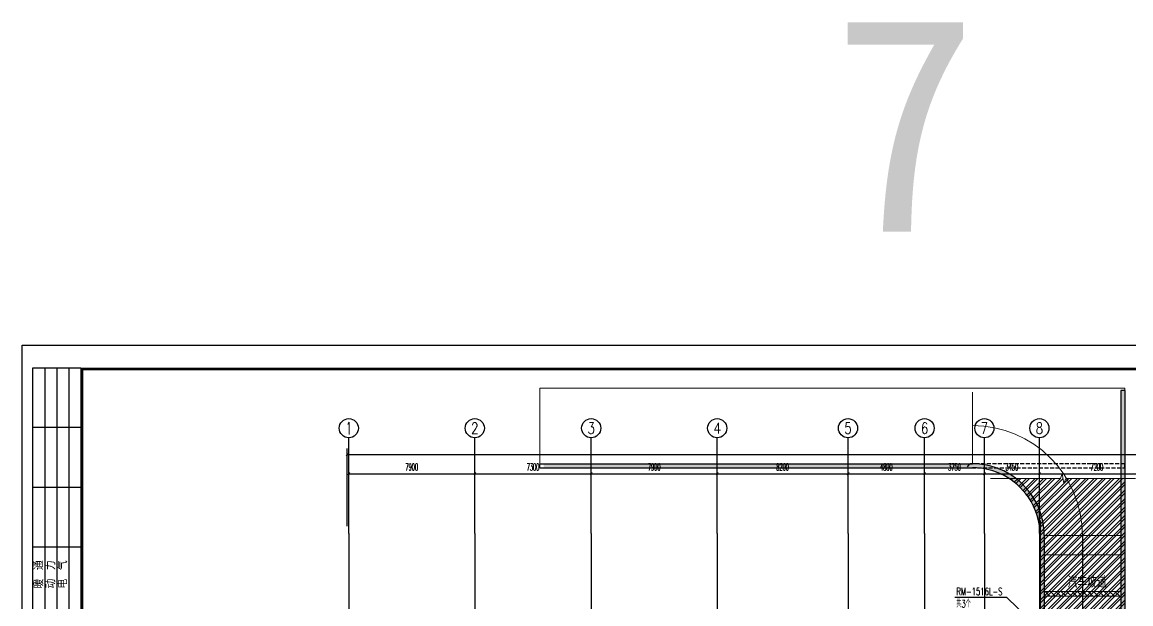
# Model space of a CAD drawing. Extents: x -888467 to -675969, y -675351 to -419232.
# Drawn here: x -888467 to -818960, y -602476 to -566007 of the extents above; entities that cross this region are included whole.
import ezdxf
from ezdxf.enums import TextEntityAlignment as Align

# ---------------------------------------------------------------- set-up
doc = ezdxf.new("R2010")
doc.units = 0
doc.header["$LTSCALE"] = 1000
doc.linetypes.add('__DASH', pattern=[0.35, 0.25, -0.1])
doc.layers.get('0').update_dxf_attribs({"linetype": 'CONTINUOUS'})
doc.layers.get('Defpoints').update_dxf_attribs({"linetype": 'CONTINUOUS'})
for name, color, linetype in [('3-建筑', 7, 'CONTINUOUS'), ('A-ANNO-TXT', 7, 'CONTINUOUS'), ('AXIS_TEXT', 7, 'CONTINUOUS'), ('BTTK', 7, 'CONTINUOUS'), ('DIM_LEAD', 3, 'CONTINUOUS'), ('DOTE', 252, 'CONTINUOUS'), ('PUB_HATCH', 8, 'CONTINUOUS'), ('PUB_TITLE', 7, 'CONTINUOUS'), ('公用-影线', 8, 'CONTINUOUS'), ('建筑-墙体', 2, 'CONTINUOUS'), ('建筑-柱子', 2, 'CONTINUOUS'), ('建筑层', 253, 'CONTINUOUS'), ('改过图层标记', 3, 'CONTINUOUS'), ('覆土', 7, 'CONTINUOUS')]:
    doc.layers.add(name, color=color, linetype=linetype)
doc.layers.add('3-深度淡显', color=252, linetype='CONTINUOUS', lineweight=0)
doc.styles.add('_TCH_AXIS', font='COMPLEX', dxfattribs={"bigfont": 'GBCBIG'})
doc.styles.add('_TCH_DIM', font='simplex.shx', dxfattribs={"width": 0.6, "bigfont": 'gbcbig.shx'})
doc.styles.add('_TCH_DIM_T3', font='simplex.shx', dxfattribs={"width": 0.4235294117647059, "bigfont": 'gbcbig.shx'})
doc.styles.add('COMPLEX', font='COMPLEX')
doc.styles.add('HT', font='')
doc.styles.add('HZ(TK)', font='geniso.shx', dxfattribs={"width": 0.9, "bigfont": 'hztxt.shx'})
doc.styles.get("Standard").update_dxf_attribs({"font": 'GBENOR', "bigfont": 'GBCBIG'})
doc.styles.get('HT').set_extended_font_data('SimHei')
doc.dimstyles.new('_TCH_ARCH&&150', dxfattribs={"dimtxt": 446.25, "dimasz": 150, "dimexe": 375, "dimexo": 450, "dimgap": 189.375, "dimtad": 1, "dimdec": 0, "dimzin": 0, "dimdsep": 46, "dimtxsty": '_TCH_DIM_T3', "dimblk": 'ARCHTICK', "dimcen": 0.09, "dimclrt": 7, "dimazin": 2, "dimtfac": 1, "dimtdec": 0, "dimtix": 1, "dimtmove": 2, "dimatfit": 3, "dimfxl": 1, "dimtolj": 1, "dimtzin": 0, "dimarcsym": 0})

# ---------------------------------------------------------------- blocks, each defined once
blk = doc.blocks.new('vhtemplate_2019年新竖式图框_A1_1_2', base_point=(-420.5000000000002, 0))
at = {"layer": 'PUB_TITLE'}
for p, q in [((-416.0000000000002, 384.5), (-416.0000000000002, 584.5)), ((-416.0000000000002, 584.5), (-396.0000000000002, 584.5)), ((-411.0000000000002, 584.5), (-411.0000000000002, 384.5)), ((-406.0000000000002, 584.5), (-406.0000000000002, 384.5)), ((-401.0000000000002, 584.5), (-401.0000000000002, 384.5)), ((-396.0000000000002, 584.5), (-396.0000000000002, 384.5)), ((-396.0000000000002, 559.5), (-416.0000000000002, 559.5)), ((-396.0000000000002, 534.5), (-416.0000000000002, 534.5)), ((-396.0000000000002, 509.5), (-416.0000000000002, 509.5))]:
    blk.add_line(p, q, dxfattribs=at)
at = {"layer": 'PUB_TITLE', "color": 7}
blk.add_lwpolyline([(-420.5000000000002, 594), (841.0000000000005, 594), (841.0000000000005, 0), (-420.5000000000002, 0)], close=True, dxfattribs=at)
at = {"layer": 'PUB_TITLE', "const_width": 1}
blk.add_lwpolyline([(-395.5000000000002, 10.00000000000023), (831.0000000000005, 10), (831.0000000000005, 584), (-395.5000000000002, 584)], close=True, dxfattribs=at)
at = {"layer": 'BTTK', "color": 4, "style": 'HZ(TK)', "width": 0.9}
for tag, p in [('合作单位', (796.0000000000005, 511.5000003952373)), ('建设单位', (796, 209.5)), ('工程名称', (796.0000000000005, 176.5)), ('子项名称', (805.9999999999995, 160)), ('图纸名称', (796.0000000000005, 141))]:
    blk.add_attdef(tag, text='', height=3.5, dxfattribs=at).set_placement(p, align=Align.MIDDLE_CENTER)
for tag, p in [('注册证书号', (808.5000000000005, 279)), ('注册印章号', (808.5000000000005, 271)), ('设计号', (805.9999999999995, 193)), ('图别', (789.7500000000005, 34)), ('图号', (822.2500000000005, 34)), ('版本号', (789.7500000000005, 26)), ('日期', (822.2500000000005, 26))]:
    blk.add_attdef(tag, text='', height=3.5, dxfattribs=at).set_placement(p, align=Align.MIDDLE)
at = {"layer": 'PUB_TITLE', "style": 'HZ(TK)', "width": 0.9}
for s, p in [('暖  通', (-411.6840487466304, 492.224702584844)), ('动  力', (-406.6840487466304, 492.224702584844)), ('电  气', (-401.6840487466304, 492.224702584844))]:
    blk.add_text(s, height=3.5, rotation=90, dxfattribs=at).set_placement(p)
blk = doc.blocks.new('_ArchTick')
at = {"color": 0, "linetype": 'ByBlock', "const_width": 0.4}
blk.add_lwpolyline([(-0.5, -0.5), (0.5, 0.5)], dxfattribs=at)
blk = doc.blocks.new('*D140')
at = {"layer": '3-建筑', "color": 0, "lineweight": -2, "transparency": 16777216}
for p, q in [((-844890.3902329502, -597615.9145398159), (-844890.3902329502, -593940.9145393043)), ((-836690.3902329502, -597615.9145387928), (-836690.3902329502, -593940.9145393043)), ((-844890.3902329502, -594315.9145393043), (-836690.3902329502, -594315.9145393043))]:
    blk.add_line(p, q, dxfattribs=at)
at = {"layer": 'Defpoints', "color": 0, "transparency": 16777216}
for p in [(-836690.3902329502, -594315.9145393043), (-844890.3902329502, -598065.9145398159), (-836690.3902329502, -598065.9145387928)]:
    blk.add_point(p, dxfattribs=at)
at = {"layer": '3-建筑', "color": 0, "lineweight": -2, "transparency": 16777216, "xscale": 150, "yscale": 150, "zscale": 150, "rotation": 180}
blk.add_blockref('_ArchTick', (-844890.3902329502, -594315.9145393043), dxfattribs=at)
at = {"layer": '3-建筑', "color": 0, "lineweight": -2, "transparency": 16777216, "xscale": 150, "yscale": 150, "zscale": 150}
blk.add_blockref('_ArchTick', (-836690.3902329502, -594315.9145393043), dxfattribs=at)
at = {"layer": '3-建筑', "color": 7, "transparency": 16777216, "insert": (-840790.3902329502, -593903.4145393043), "char_height": 446.25, "attachment_point": 5, "style": '_TCH_DIM_T3'}
blk.add_mtext('\\A1;8200', dxfattribs=at)
blk = doc.blocks.new('_FZH')
blk.add_lwpolyline([(-0.5, -0.5), (0.5, -0.5), (0.5, 0.5), (-0.5, 0.5)], close=True)
at = {"layer": 'PUB_HATCH'}
blk.add_solid([(-0.5, -0.5), (0.5, -0.5), (-0.5, 0.5), (0.5, 0.5)], dxfattribs=at)
blk = doc.blocks.new('A$C10362422')
h = blk.add_hatch()
h.set_pattern_fill('ANSI31', color=256, scale=150, angle=90)
h.set_pattern_definition([(135, (-3252770.879231268, -12604415.39846876), (-168.3798022700466, -168.3798022700466), [])])
h.paths.add_polyline_path([(12572.93921361014, 4926.3449052996), (12572.93921361014, 4626.3449052996), (7772.939213610429, 4626.3449112284), (7772.939213843259, 4926.344906892162)])
at = {"layer": '公用-影线'}
for points in [[(12572.93921361031, 17526.34491122887), (12572.93921361031, 3326.3449112284), (12822.93921361031, 3326.3449112284), (12822.93921361031, 17526.34491122887)], [(-23607.06078637188, 12676.3449112284), (3272.939213610312, 12676.3449112284), (3272.939213610312, 12926.3449112284), (-23607.06078637188, 12926.3449112284)], [(7522.939213610487, 3626.3449112284), (7772.939213610487, 3626.3449112284), (7772.939213610429, 8676.3449112284), (7522.939213610429, 8676.3449112284)]]:
    blk.add_hatch(color=256, dxfattribs=at).paths.add_polyline_path(points)
h = blk.add_hatch(color=256, dxfattribs=at)
edge = h.paths.add_edge_path()
edge.add_line((6780.431195069745, 10826.3449112284), (6917.904102130968, 10611.91828255495))
edge.add_line((6917.904102130968, 10611.91828255495), (6917.284147888771, 10612.95187179535))
edge.add_line((6917.284147888771, 10612.95187179511), (7131.657379316923, 10741.57581065199))
edge.add_arc((3272.939213610312, 8426.344911227934), 4500.000000000236, 30.96375653207454, 90)
edge.add_line((3272.939213610312, 12926.3449112284), (3272.939213610312, 12676.3449112284))
edge.add_arc((3272.939213610487, 8426.344911227934), 4250.000000000233, 34.38186974878181, 90.00000000000227, ccw=False)
h = blk.add_hatch(color=256, dxfattribs=at)
edge = h.paths.add_edge_path()
edge.add_line((6917.284147888771, 10612.95187179511), (7072.939213610312, 10329.63154229615))
edge.add_arc((3272.939213610371, 8426.3449112284), 4249.999999999988, 0, 26.60468168939792, ccw=False)
edge.add_line((7522.939213610429, 8426.3449112284), (7772.939213610429, 8426.3449112284))
edge.add_arc((3272.939213610371, 8426.3449112284), 4500.000000000058, 0, 30.96375653206907)
edge.add_line((7131.657379317039, 10741.57581065223), (6917.284147888771, 10612.95187179511))
for p, q in [((3272.939213610312, 12926.3449112284), (3272.939213623526, 17426.34491123026)), ((2183.042099779996, 12926.3449112284), (3272.939213610371, 12926.3449112284)), ((2503.31794912141, 12676.3449112284), (3272.939213610312, 12676.3449112284)), ((7772.939213610603, 8426.3449112284), (12672.93921361031, 8426.3449112284)), ((7772.939213610429, 7226.3449112284), (12572.93921361031, 7226.3449112284))]:
    blk.add_line(p, q)
blk.add_lwpolyline([(12672.93921361031, 12676.3449112284), (12822.93921361031, 12676.3449112284), (12822.93921361031, 17676.34491123026), (-23857.90825815528, 17676.34491123026), (-23857.90825815528, 12676.3449112284), (3272.939213610312, 12676.3449112284)])
blk.add_lwpolyline([(12572.93921361014, 4926.3449052996), (12572.93921361014, 4626.3449052996), (7772.939213610429, 4626.3449112284), (7772.939213843259, 4926.344906892162)], close=True)
blk.add_arc((3272.939213610371, 8426.3449112284), 6900, 0, 90)
at = {"layer": '建筑-墙体'}
for p, q in [((12572.93921361031, 17526.34491122887), (12572.93921361031, 3326.3449112284)), ((12822.93921361031, 17526.34491122887), (12572.93921361031, 17526.34491122887)), ((12822.93921361031, 17526.34491122887), (12822.93921361031, 3326.3449112284)), ((-23857.90825815528, 12926.3449112284), (3272.939213610312, 12926.3449112284)), ((-23857.90825815528, 12676.3449112284), (3272.939213610312, 12676.3449112284)), ((7522.939213610429, 9376.3449112284), (7522.939213611477, 3626.344911205117)), ((7772.939213610429, 8426.3449112284), (7772.939213612408, 3626.344911205117)), ((12822.93921361031, 3326.3449112284), (12572.93921361031, 3326.3449112284))]:
    blk.add_line(p, q, dxfattribs=at)
for centre, radius, start, end in [((3272.939213610312, 8426.344911227934), 4500.000000000233, 30.96375652463808, 90), ((3272.939213610312, 8426.344911227934), 4250.000000000254, 34.38186975541019, 90), ((3272.939213612117, 8426.3449112284), 4249.999999998312, 0, 34.38186975541019), ((3272.939213610312, 8426.3449112284), 4500.000000000058, 0, 30.96375652463808)]:
    blk.add_arc(centre, radius, start, end, dxfattribs=at)
at = {"layer": '覆土'}
blk.add_line((10172.93921361095, 8426.344911228167), (10172.93921360659, 3626.341451190179), dxfattribs=at)
at = {"layer": '覆土', "linetype": '__DASH'}
blk.add_lwpolyline([(2888.128581365861, 12676.3449112284), (12822.93921361031, 12676.3449112284), (12822.93921361031, 12926.3449112284), (3096.512878976762, 12926.3449112284)], close=True, dxfattribs=at)
at = {"layer": '建筑-柱子', "xscale": 600, "yscale": 600, "zscale": 600, "rotation": 90}
blk.add_blockref('_FZH', (7472.939213610429, 3326.3449112284), dxfattribs=at)
blk = doc.blocks.new('*D163')
at = {"layer": '3-建筑', "color": 0, "lineweight": -2, "transparency": 16777216}
for p, q in [((-867990.3902329472, -597615.9162802545), (-867990.3902329472, -593940.9162798305)), ((-860090.3902329467, -597615.9162794068), (-860090.3902329467, -593940.9162798305)), ((-867990.3902329472, -594315.9162798305), (-860090.3902329467, -594315.9162798305))]:
    blk.add_line(p, q, dxfattribs=at)
at = {"layer": 'Defpoints', "color": 0, "transparency": 16777216}
for p in [(-860090.3902329467, -594315.9162798305), (-867990.3902329472, -598065.9162802545), (-860090.3902329467, -598065.9162794068)]:
    blk.add_point(p, dxfattribs=at)
at = {"layer": '3-建筑', "color": 0, "lineweight": -2, "transparency": 16777216, "xscale": 150, "yscale": 150, "zscale": 150, "rotation": 180}
blk.add_blockref('_ArchTick', (-867990.3902329472, -594315.9162798305), dxfattribs=at)
at = {"layer": '3-建筑', "color": 0, "lineweight": -2, "transparency": 16777216, "xscale": 150, "yscale": 150, "zscale": 150}
blk.add_blockref('_ArchTick', (-860090.3902329467, -594315.9162798305), dxfattribs=at)
at = {"layer": '3-建筑', "color": 7, "transparency": 16777216, "insert": (-864040.390232947, -593903.4162798305), "char_height": 446.25, "attachment_point": 5, "style": '_TCH_DIM_T3'}
blk.add_mtext('\\A1;7900', dxfattribs=at)
blk = doc.blocks.new('*D164')
at = {"layer": '3-建筑', "color": 0, "lineweight": -2, "transparency": 16777216}
for p, q in [((-860090.3902329467, -597615.9162794068), (-860090.3902329467, -593940.9162790151)), ((-852790.3902329465, -597615.9162786233), (-852790.3902329465, -593940.9162790151)), ((-860090.3902329467, -594315.9162790151), (-852790.3902329465, -594315.9162790151))]:
    blk.add_line(p, q, dxfattribs=at)
at = {"layer": 'Defpoints', "color": 0, "transparency": 16777216}
for p in [(-852790.3902329465, -594315.9162790151), (-860090.3902329467, -598065.9162794068), (-852790.3902329465, -598065.9162786233)]:
    blk.add_point(p, dxfattribs=at)
at = {"layer": '3-建筑', "color": 0, "lineweight": -2, "transparency": 16777216, "xscale": 150, "yscale": 150, "zscale": 150, "rotation": 180}
blk.add_blockref('_ArchTick', (-860090.3902329467, -594315.9162790151), dxfattribs=at)
at = {"layer": '3-建筑', "color": 0, "lineweight": -2, "transparency": 16777216, "xscale": 150, "yscale": 150, "zscale": 150}
blk.add_blockref('_ArchTick', (-852790.3902329465, -594315.9162790151), dxfattribs=at)
at = {"layer": '3-建筑', "color": 7, "transparency": 16777216, "insert": (-856440.3902329466, -593903.4162790151), "char_height": 446.25, "attachment_point": 5, "style": '_TCH_DIM_T3'}
blk.add_mtext('\\A1;7300', dxfattribs=at)
blk = doc.blocks.new('*D165')
at = {"layer": '3-建筑', "color": 0, "lineweight": -2, "transparency": 16777216}
for p, q in [((-852790.3902329467, -597615.9162786233), (-852790.3902329467, -593940.9162781993)), ((-844890.3902329472, -597615.9162777755), (-844890.3902329472, -593940.9162781993)), ((-852790.3902329467, -594315.9162781993), (-844890.3902329472, -594315.9162781993))]:
    blk.add_line(p, q, dxfattribs=at)
at = {"layer": 'Defpoints', "color": 0, "transparency": 16777216}
for p in [(-844890.3902329472, -594315.9162781993), (-852790.3902329467, -598065.9162786233), (-844890.3902329472, -598065.9162777755)]:
    blk.add_point(p, dxfattribs=at)
at = {"layer": '3-建筑', "color": 0, "lineweight": -2, "transparency": 16777216, "xscale": 150, "yscale": 150, "zscale": 150, "rotation": 180}
blk.add_blockref('_ArchTick', (-852790.3902329467, -594315.9162781993), dxfattribs=at)
at = {"layer": '3-建筑', "color": 0, "lineweight": -2, "transparency": 16777216, "xscale": 150, "yscale": 150, "zscale": 150}
blk.add_blockref('_ArchTick', (-844890.3902329472, -594315.9162781993), dxfattribs=at)
at = {"layer": '3-建筑', "color": 7, "transparency": 16777216, "insert": (-848840.390232947, -593903.4162781993), "char_height": 446.25, "attachment_point": 5, "style": '_TCH_DIM_T3'}
blk.add_mtext('\\A1;7900', dxfattribs=at)
blk = doc.blocks.new('*D166')
at = {"layer": '3-建筑', "color": 0, "lineweight": -2, "transparency": 16777216}
for p, q in [((-844890.3902329472, -597615.9162777755), (-844890.3902329472, -593940.9162773355)), ((-836690.3902325481, -597615.9162768957), (-836690.3902325481, -593940.9162773355)), ((-844890.3902329472, -594315.9162773355), (-836690.3902325481, -594315.9162773355))]:
    blk.add_line(p, q, dxfattribs=at)
at = {"layer": 'Defpoints', "color": 0, "transparency": 16777216}
for p in [(-836690.3902325481, -594315.9162773355), (-844890.3902329472, -598065.9162777755), (-836690.3902325481, -598065.9162768957)]:
    blk.add_point(p, dxfattribs=at)
at = {"layer": '3-建筑', "color": 0, "lineweight": -2, "transparency": 16777216, "xscale": 150, "yscale": 150, "zscale": 150, "rotation": 180}
blk.add_blockref('_ArchTick', (-844890.3902329472, -594315.9162773355), dxfattribs=at)
at = {"layer": '3-建筑', "color": 0, "lineweight": -2, "transparency": 16777216, "xscale": 150, "yscale": 150, "zscale": 150}
blk.add_blockref('_ArchTick', (-836690.3902325481, -594315.9162773355), dxfattribs=at)
at = {"layer": '3-建筑', "color": 7, "transparency": 16777216, "insert": (-840790.3902327477, -593903.4162773355), "char_height": 446.25, "attachment_point": 5, "style": '_TCH_DIM_T3'}
blk.add_mtext('\\A1;8200', dxfattribs=at)
blk = doc.blocks.new('*D167')
at = {"layer": '3-建筑', "color": 0, "lineweight": -2, "transparency": 16777216}
for p, q in [((-836690.3902325481, -597615.9162768957), (-836690.3902325481, -593940.9162766382)), ((-831890.3902325481, -597615.9162763807), (-831890.3902325481, -593940.9162766382)), ((-836690.3902325481, -594315.9162766382), (-831890.3902325481, -594315.9162766382))]:
    blk.add_line(p, q, dxfattribs=at)
at = {"layer": 'Defpoints', "color": 0, "transparency": 16777216}
for p in [(-831890.3902325481, -594315.9162766382), (-836690.3902325481, -598065.9162768957), (-831890.3902325481, -598065.9162763807)]:
    blk.add_point(p, dxfattribs=at)
at = {"layer": '3-建筑', "color": 0, "lineweight": -2, "transparency": 16777216, "xscale": 150, "yscale": 150, "zscale": 150, "rotation": 180}
blk.add_blockref('_ArchTick', (-836690.3902325481, -594315.9162766382), dxfattribs=at)
at = {"layer": '3-建筑', "color": 0, "lineweight": -2, "transparency": 16777216, "xscale": 150, "yscale": 150, "zscale": 150}
blk.add_blockref('_ArchTick', (-831890.3902325481, -594315.9162766382), dxfattribs=at)
at = {"layer": '3-建筑', "color": 7, "transparency": 16777216, "insert": (-834290.3902325481, -593903.4162766382), "char_height": 446.25, "attachment_point": 5, "style": '_TCH_DIM_T3'}
blk.add_mtext('\\A1;4800', dxfattribs=at)
blk = doc.blocks.new('*D168')
at = {"layer": '3-建筑', "color": 0, "lineweight": -2, "transparency": 16777216}
for p, q in [((-831890.3902325481, -597615.9162763807), (-831890.3902325481, -593940.9162761793)), ((-828140.3902325481, -597615.9162759781), (-828140.3902325481, -593940.9162761793)), ((-831890.3902325481, -594315.9162761793), (-828140.3902325481, -594315.9162761793))]:
    blk.add_line(p, q, dxfattribs=at)
at = {"layer": 'Defpoints', "color": 0, "transparency": 16777216}
for p in [(-828140.3902325481, -594315.9162761793), (-831890.3902325481, -598065.9162763807), (-828140.3902325481, -598065.9162759781)]:
    blk.add_point(p, dxfattribs=at)
at = {"layer": '3-建筑', "color": 0, "lineweight": -2, "transparency": 16777216, "xscale": 150, "yscale": 150, "zscale": 150, "rotation": 180}
blk.add_blockref('_ArchTick', (-831890.3902325481, -594315.9162761793), dxfattribs=at)
at = {"layer": '3-建筑', "color": 0, "lineweight": -2, "transparency": 16777216, "xscale": 150, "yscale": 150, "zscale": 150}
blk.add_blockref('_ArchTick', (-828140.3902325481, -594315.9162761793), dxfattribs=at)
at = {"layer": '3-建筑', "color": 7, "transparency": 16777216, "insert": (-830015.3902325481, -593903.4162761793), "char_height": 446.25, "attachment_point": 5, "style": '_TCH_DIM_T3'}
blk.add_mtext('\\A1;3750', dxfattribs=at)
blk = doc.blocks.new('*D169')
at = {"layer": '3-建筑', "color": 0, "lineweight": -2, "transparency": 16777216}
for p, q in [((-828140.3902325481, -597615.9162759781), (-828140.3902325481, -593940.916275793)), ((-824690.3902325481, -597615.9162756079), (-824690.3902325481, -593940.916275793)), ((-828140.3902325481, -594315.916275793), (-824690.3902325481, -594315.916275793))]:
    blk.add_line(p, q, dxfattribs=at)
at = {"layer": 'Defpoints', "color": 0, "transparency": 16777216}
for p in [(-824690.3902325481, -594315.916275793), (-828140.3902325481, -598065.9162759781), (-824690.3902325481, -598065.9162756079)]:
    blk.add_point(p, dxfattribs=at)
at = {"layer": '3-建筑', "color": 0, "lineweight": -2, "transparency": 16777216, "xscale": 150, "yscale": 150, "zscale": 150, "rotation": 180}
blk.add_blockref('_ArchTick', (-828140.3902325481, -594315.916275793), dxfattribs=at)
at = {"layer": '3-建筑', "color": 0, "lineweight": -2, "transparency": 16777216, "xscale": 150, "yscale": 150, "zscale": 150}
blk.add_blockref('_ArchTick', (-824690.3902325481, -594315.916275793), dxfattribs=at)
at = {"layer": '3-建筑', "color": 7, "transparency": 16777216, "insert": (-826415.3902325481, -593903.416275793), "char_height": 446.25, "attachment_point": 5, "style": '_TCH_DIM_T3'}
blk.add_mtext('\\A1;3450', dxfattribs=at)
blk = doc.blocks.new('*D170')
at = {"layer": '3-建筑', "color": 0, "lineweight": -2, "transparency": 16777216}
for p, q in [((-824690.3902325481, -597615.9162756079), (-824690.3902325481, -593940.9162752216)), ((-817490.3902325481, -597615.9162748354), (-817490.3902325481, -593940.9162752216)), ((-824690.3902325481, -594315.9162752216), (-817490.3902325481, -594315.9162752216))]:
    blk.add_line(p, q, dxfattribs=at)
at = {"layer": 'Defpoints', "color": 0, "transparency": 16777216}
for p in [(-817490.3902325481, -594315.9162752216), (-824690.3902325481, -598065.9162756079), (-817490.3902325481, -598065.9162748354)]:
    blk.add_point(p, dxfattribs=at)
at = {"layer": '3-建筑', "color": 0, "lineweight": -2, "transparency": 16777216, "xscale": 150, "yscale": 150, "zscale": 150, "rotation": 180}
blk.add_blockref('_ArchTick', (-824690.3902325481, -594315.9162752216), dxfattribs=at)
at = {"layer": '3-建筑', "color": 0, "lineweight": -2, "transparency": 16777216, "xscale": 150, "yscale": 150, "zscale": 150}
blk.add_blockref('_ArchTick', (-817490.3902325481, -594315.9162752216), dxfattribs=at)
at = {"layer": '3-建筑', "color": 7, "transparency": 16777216, "insert": (-821090.3902325481, -593903.4162752216), "char_height": 446.25, "attachment_point": 5, "style": '_TCH_DIM_T3'}
blk.add_mtext('\\A1;7200', dxfattribs=at)
blk = doc.blocks.new('_AXISO')
blk.add_circle((0, 0), 0.5)
at = {"layer": 'AXIS_TEXT', "style": 'COMPLEX', "width": 1.041666666666667}
blk.add_attdef('A', text='', height=0.56, dxfattribs=at).set_placement((-0.25, -0.28), (0.25, -0.28), align=Align.FIT)
blk = doc.blocks.new('*D204')
at = {"layer": '3-建筑', "color": 0, "lineweight": -2, "transparency": 16777216}
for p, q in [((-868090.3902329463, -597615.9162802668), (-868090.3902329463, -592740.9162715976)), ((-729090.3902283979, -597615.9162629282), (-729090.3902283979, -592740.9162715976)), ((-868090.3902329463, -593115.9162715976), (-729090.3902283979, -593115.9162715976))]:
    blk.add_line(p, q, dxfattribs=at)
at = {"layer": 'Defpoints', "color": 0, "transparency": 16777216}
for p in [(-729090.3902283979, -593115.9162715976), (-868090.3902329463, -598065.9162802668), (-729090.3902283979, -598065.9162629282)]:
    blk.add_point(p, dxfattribs=at)
at = {"layer": '3-建筑', "color": 0, "lineweight": -2, "transparency": 16777216, "xscale": 150, "yscale": 150, "zscale": 150, "rotation": 180}
blk.add_blockref('_ArchTick', (-868090.3902329463, -593115.9162715976), dxfattribs=at)
at = {"layer": '3-建筑', "color": 0, "lineweight": -2, "transparency": 16777216, "xscale": 150, "yscale": 150, "zscale": 150}
blk.add_blockref('_ArchTick', (-729090.3902283979, -593115.9162715976), dxfattribs=at)
at = {"layer": '3-建筑', "color": 7, "transparency": 16777216, "insert": (-798590.3902306721, -592703.4162715976), "char_height": 446.25, "attachment_point": 5, "style": '_TCH_DIM_T3'}
blk.add_mtext('\\A1;139000', dxfattribs=at)

msp = doc.modelspace()

# ---------------------------------------------------------------- hatches: boundary and pattern name
at = {"layer": '建筑层'}
h = msp.add_hatch(dxfattribs=at)
h.set_pattern_fill('金属', color=253, scale=150)
h.set_pattern_definition([(45, (-2314792.505010569, -1671847.721043272), (-265.1650429449553, 265.1650429449553), []), (45, (-2314615.728315569, -1671847.721043272), (-265.1650429449553, 265.1650429449553), [])])
h.paths.add_polyline_path([(-868090.3902336054, -649496.5770177266), (-844790.3902330645, -649496.5770192549), (-844790.3902324087, -639496.5770177192), (-839040.3902362599, -639496.5771424642), (-839040.3902419091, -613746.5769959255), (-836790.39023715, -613746.5771206685), (-836790.3891394313, -606096.5788834826), (-824740.3902336592, -606096.5804878199), (-824740.3903771371, -607096.5804878059), (-812490.3902264121, -607096.580489334), (-812490.3901674612, -602996.577365685), (-819340.3902381936, -602996.577365685), (-819340.3902381936, -594614.9162891326), (-826602.5513934023, -594614.9162891326), (-826402.4989036873, -594750.8699993754), (-826117.7166354209, -594975.5862956941), (-825921.1172791659, -595155.866866143), (-825689.1751380777, -595401.0945900641), (-825498.532187772, -595635.7570169754), (-825320.0987386289, -595891.0361467849), (-825150.3354194595, -596178.0404092076), (-824981.5499775563, -596528.2041910526), (-824864.5060367014, -596834.6825816855), (-824690.390238496, -597092.7210432678), (-824717.4139332543, -597391.1151668855), (-824690.3902384473, -597546.5769945185), (-824660.1198306717, -597787.5387592604), (-824640.3902381933, -597967.7210432724), (-824640.7317678824, -598142.6985615741), (-824640.3902381933, -598196.5769961597), (-824640.3902381933, -602996.5769961597), (-868090.39023915, -602996.5769961597)])
h.paths.add_polyline_path([(-844290.390238178, -631696.5770176896), (-850690.3902288028, -631696.5770176896), (-850690.3902287786, -628746.5759311772), (-844290.3902381537, -628746.5759311772)], flags=16)
h.paths.add_polyline_path([(-844290.39024134, -610796.5770176821), (-850690.390228915, -610796.5770176821), (-850690.3902288913, -613746.5769918598), (-844290.3902413163, -613746.5769918598)], flags=16)

# ---------------------------------------------------------------- linework, layer by layer
at = {"layer": '3-建筑'}
for p, q in [((-867990.3902329472, -598065.9162802545), (-867990.3902335912, -592065.9162802545)), ((-860090.3902329467, -598065.9162794068), (-860090.3902335905, -592065.9162794068)), ((-852790.3902329467, -598065.9162786233), (-852790.3902335905, -592065.9162786233)), ((-844890.3902329472, -598065.9162777755), (-844890.3902335912, -592065.9162777755)), ((-836690.3902325481, -598065.9162768957), (-836690.3902331919, -592065.9162768957)), ((-831890.3902325481, -598065.9162763807), (-831890.3902331919, -592065.9162763807)), ((-828140.3902325481, -598065.9162759781), (-828140.3902331919, -592065.9162759781)), ((-824690.3902325481, -598065.9162756079), (-824690.3902331919, -592065.9162756079))]:
    msp.add_line(p, q, dxfattribs=at)
at = {"layer": '3-深度淡显'}
msp.add_lwpolyline([(-818664.8693224397, -594614.916274963), (-823041.4371635823, -594614.916274963), (-823156.0877873763, -594929.916274963), (-823267.1737852225, -594299.916274963), (-823378.9371635823, -594614.916274963), (-827755.505004725, -594614.916274963)], dxfattribs=at)
at = {"layer": 'DIM_LEAD', "color": 1}
for p, q in [((-826728.0953414468, -602083.4058298669), (-830001.6147626238, -602083.4058298669)), ((-820973.0584274644, -607646.5787087416), (-826728.0953414468, -602083.4058298669)), ((-820973.0584274644, -607646.5787087416), (-826728.0953414468, -602083.4058298669))]:
    msp.add_line(p, q, dxfattribs=at)
at = {"layer": 'DOTE', "color": 251}
for p, q in [((-867990.3902329472, -598065.9162802545), (-867990.3902272331, -651314.5012413417)), ((-860090.3902329472, -598065.9162794789), (-860090.3902272331, -651301.5012405661)), ((-852790.3902329472, -598065.9162787034), (-852790.3902272331, -651301.5012397906)), ((-844890.3902329472, -598065.916277864), (-844890.3902272331, -651314.5012389512)), ((-836690.3902329472, -598065.9162769928), (-836690.3902272331, -646590.9958303885)), ((-831890.3902329472, -598065.9162764829), (-831890.3902272331, -646590.9958298786)), ((-828140.3902329472, -598065.916276148), (-828140.3902272331, -646590.9958295438)), ((-824690.3902329472, -598065.9162757178), (-824690.3902272331, -646590.9958291135))]:
    msp.add_line(p, q, dxfattribs=at)

# ---------------------------------------------------------------- block references
at = {"layer": '3-建筑'}
ref = msp.add_blockref('_AXISO', (-867990.3902336555, -591465.9162802545), dxfattribs=dict(at, xscale=1200, yscale=1200, zscale=1200))
ref.add_attrib('A', '1', dxfattribs={"layer": 'AXIS_TEXT', "height": 772.0818252151687, "style": '_TCH_AXIS'}).set_placement((-868155.8363390588, -591851.9571928622), (-867824.9441282523, -591851.9571928622), align=Align.FIT)
ref = msp.add_blockref('_AXISO', (-860090.3902336548, -591465.9162794068), dxfattribs=dict(at, xscale=1200, yscale=1200, zscale=1200))
ref.add_attrib('A', '2', dxfattribs={"layer": 'AXIS_TEXT', "height": 698.9222472437887, "style": '_TCH_AXIS'}).set_placement((-860323.3643160695, -591815.3774030285), (-859857.4161512402, -591815.3774030285), align=Align.FIT)
ref = msp.add_blockref('_AXISO', (-852790.3902336548, -591465.9162786233), dxfattribs=dict(at, xscale=1200, yscale=1200, zscale=1200))
ref.add_attrib('A', '3', dxfattribs={"layer": 'AXIS_TEXT', "height": 698.9222472437887, "style": '_TCH_AXIS'}).set_placement((-853023.3643160695, -591815.3774022451), (-852557.4161512402, -591815.3774022451), align=Align.FIT)
ref = msp.add_blockref('_AXISO', (-844890.3902336555, -591465.9162777755), dxfattribs=dict(at, xscale=1200, yscale=1200, zscale=1200))
ref.add_attrib('A', '4', dxfattribs={"layer": 'AXIS_TEXT', "height": 668.1626448272989, "style": '_TCH_AXIS'}).set_placement((-845144.9283840659, -591799.9976001892), (-844635.8520832451, -591799.9976001892), align=Align.FIT)
ref = msp.add_blockref('_AXISO', (-836690.3902332564, -591465.9162768957), dxfattribs=dict(at, xscale=1200, yscale=1200, zscale=1200))
ref.add_attrib('A', '5', dxfattribs={"layer": 'AXIS_TEXT', "height": 698.9222472437887, "style": '_TCH_AXIS'}).set_placement((-836923.3643156709, -591815.3774005175), (-836457.4161508419, -591815.3774005175), align=Align.FIT)
ref = msp.add_blockref('_AXISO', (-831890.3902332564, -591465.9162763807), dxfattribs=dict(at, xscale=1200, yscale=1200, zscale=1200))
ref.add_attrib('A', '6', dxfattribs={"layer": 'AXIS_TEXT', "height": 698.9222472437888, "style": '_TCH_AXIS'}).set_placement((-832123.3643156709, -591815.3774000024), (-831657.4161508419, -591815.3774000024), align=Align.FIT)
ref = msp.add_blockref('_AXISO', (-828140.3902332564, -591465.9162759781), dxfattribs=dict(at, xscale=1200, yscale=1200, zscale=1200))
ref.add_attrib('A', '7', dxfattribs={"layer": 'AXIS_TEXT', "height": 698.9222472437885, "style": '_TCH_AXIS'}).set_placement((-828373.3643156709, -591815.3773995999), (-827907.4161508419, -591815.3773995999), align=Align.FIT)
ref = msp.add_blockref('_AXISO', (-824690.3902332564, -591465.9162756079), dxfattribs=dict(at, xscale=1200, yscale=1200, zscale=1200))
ref.add_attrib('A', '8', dxfattribs={"layer": 'AXIS_TEXT', "height": 698.9222472437887, "style": '_TCH_AXIS'}).set_placement((-824923.3643156709, -591815.3773992297), (-824457.4161508419, -591815.3773992297), align=Align.FIT)
at = {"layer": '3-深度淡显'}
msp.add_blockref('A$C10362422', (-832163.3294459602, -606622.9218932185), dxfattribs=at)
at = {"layer": '改过图层标记', "xscale": 150, "yscale": 150, "zscale": 150}
msp.add_blockref('vhtemplate_2019年新竖式图框_A1_1_2', (-888467.0074896276, -675351.1501832515), dxfattribs=at)

# ---------------------------------------------------------------- texts
at = {"layer": '3-深度淡显'}
msp.add_text('汽车坡道', height=723.4042553191489, dxfattribs=at).set_placement((-822929.3461760371, -601468.2968052765))
at = {"layer": 'A-ANNO-TXT', "color": 3, "style": 'HT'}
msp.add_text('7', height=13518.98734177215, dxfattribs=at).set_placement((-837723.5429280021, -579139.9286642811))
at = {"layer": 'DIM_LEAD', "color": 7, "style": '_TCH_DIM', "width": 0.7058823529411765}
for s, p in [('RM-1516L-S', (-829896.6147626238, -601925.9058298669)), ('共3个', (-829896.6147626238, -602697.1321902205))]:
    msp.add_text(s, height=446.25, dxfattribs=at).set_placement(p)

# ---------------------------------------------------------------- dimensions: what is measured, and where the dimension line sits
at = {"layer": '3-建筑'}
for p1, p2, distance, picture, middle in [((-868090.3902329463, -598065.9162802668), (-729090.3902283979, -598065.9162629282), 4949.999991330551, '*D204', (-798590.3902306721, -592703.4162715976)), ((-867990.3902329472, -598065.9162802545), (-860090.3902329467, -598065.9162794068), 3749.9999995762482, '*D163', (-864040.390232947, -593903.4162798305)), ((-860090.3902329467, -598065.9162794068), (-852790.3902329465, -598065.9162786233), 3749.999999608146, '*D164', (-856440.3902329466, -593903.4162790151)), ((-852790.3902329467, -598065.9162786233), (-844890.3902329472, -598065.9162777755), 3749.9999995762482, '*D165', (-848840.390232947, -593903.4162781993)), ((-844890.3902329502, -598065.9145398159), (-836690.3902329502, -598065.9145387928), 3749.999999488471, '*D140', (-840790.3902329502, -593903.4145393043)), ((-844890.3902329472, -598065.9162777755), (-836690.3902325481, -598065.9162768957), 3749.999999560183, '*D166', (-840790.3902327477, -593903.4162773355)), ((-836690.3902325481, -598065.9162768957), (-831890.3902325481, -598065.9162763807), 3749.9999997424893, '*D167', (-834290.3902325481, -593903.4162766382)), ((-831890.3902325481, -598065.9162763807), (-828140.3902325481, -598065.9162759781), 3749.9999997988343, '*D168', (-830015.3902325481, -593903.4162761793)), ((-828140.3902325481, -598065.9162759781), (-824690.3902325481, -598065.9162756079), 3749.9999998148996, '*D169', (-826415.3902325481, -593903.416275793)), ((-824690.3902325481, -598065.9162756079), (-817490.3902325481, -598065.9162748354), 3749.999999613734, '*D170', (-821090.3902325481, -593903.4162752216))]:
    dim = msp.add_aligned_dim(p1=p1, p2=p2, distance=distance, dimstyle='_TCH_ARCH&&150', dxfattribs=at)
    dim.commit()
    dim.dimension.update_dxf_attribs({"geometry": picture, "text_midpoint": middle})

doc.saveas('drawing.dxf')
